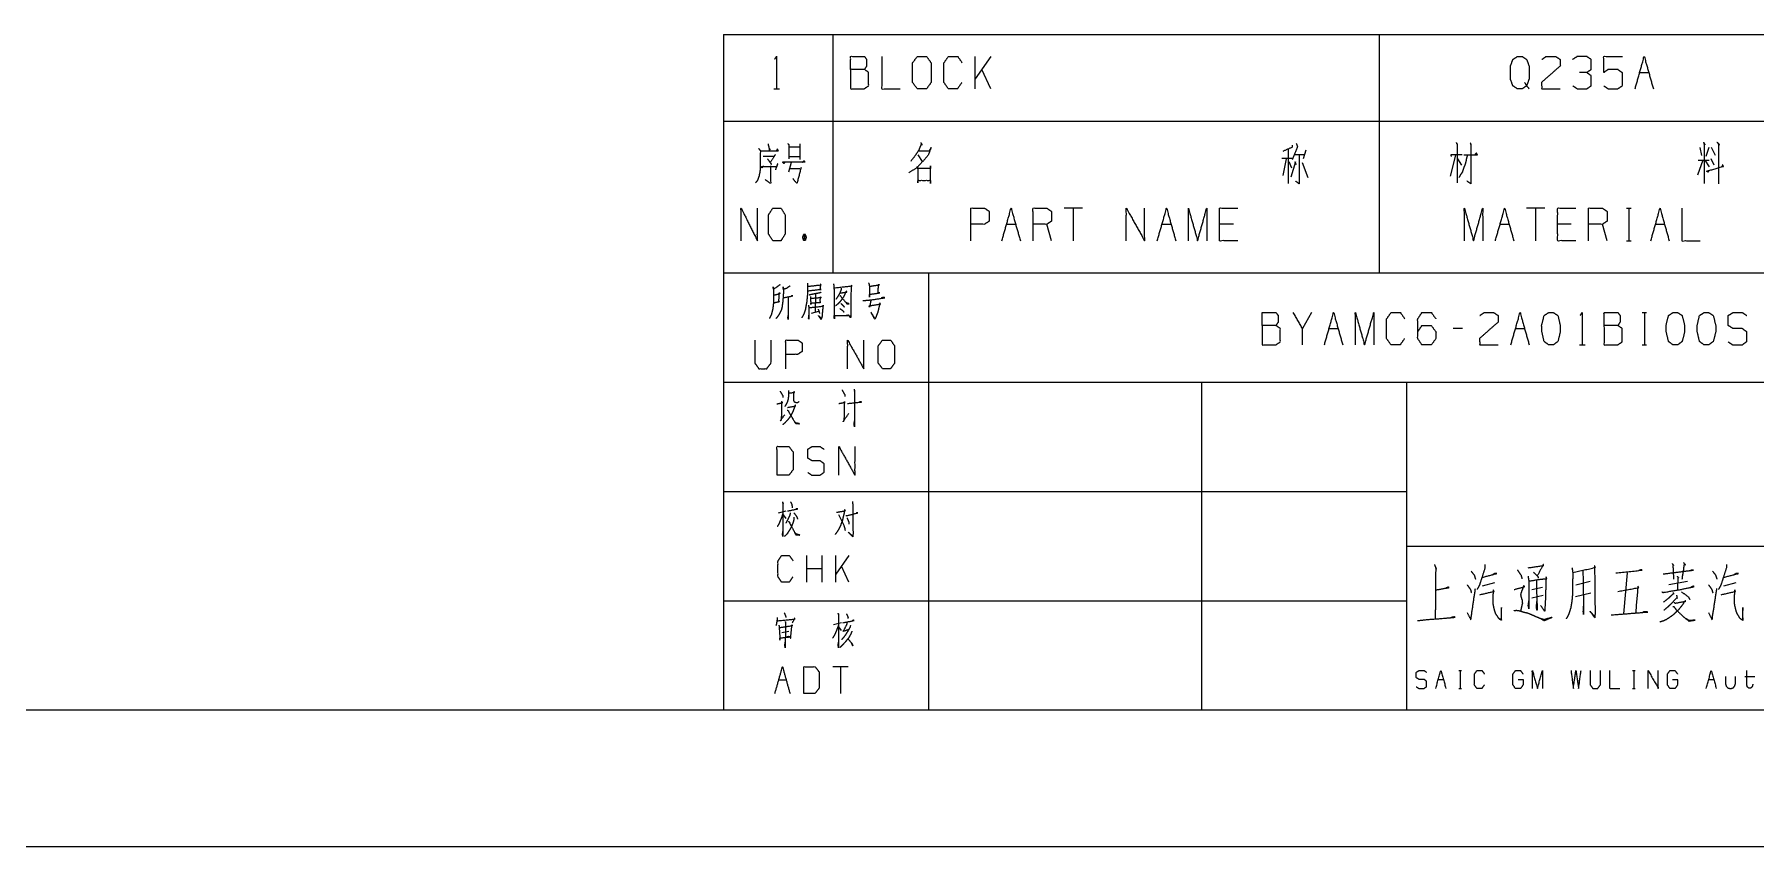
# Paper-space layout 'SHT2' of a CAD drawing. Header units: millimetres. Extents: x 0 to 594, y 0 to 420.
# Drawn here: x 353.5 to 479.6, y 0 to 59.5 of the extents above; entities that cross this region are included whole.
import ezdxf

# ---------------------------------------------------------------- set-up
doc = ezdxf.new("R2010")
doc.units = ezdxf.units.MM
doc.layers.add('101', color=7, linetype='Continuous', true_color=0xffffff)

psp = doc.layouts.new('SHT2')

# ---------------------------------------------------------------- linework, layer by layer
at = {"layer": '101', "color": 72, "linetype": 'Continuous', "lineweight": 18}
for p, q in [((404, 59.46), (404, 53.11)), ((404, 59.46), (412, 59.46)), ((412, 59.46), (452, 59.46)), ((412, 59.46), (412, 53.11)), ((452, 59.46), (482, 59.46)), ((452, 59.46), (452, 53.11)), ((422.41, 55.48), (422.41, 57.85)), ((423.57, 57.85), (422.41, 56.2)), ((423.57, 55.48), (422.9, 56.9)), ((407.67, 55.48), (408.09, 55.48)), ((471.09, 56.68), (471.76, 56.68)), ((404, 53.11), (404, 42)), ((404, 53.11), (412, 53.11)), ((412, 53.11), (412, 42)), ((412, 53.11), (452, 53.11)), ((452, 53.11), (452, 42)), ((452, 53.11), (482, 53.11)), ((408.76, 51.23), (409.58, 51.23)), ((408.76, 50.53), (409.58, 50.53)), ((409.59, 51.45), (409.59, 50.3)), ((418.23, 50.65), (418.55, 50.17)), ((445.35, 51.08), (445.35, 48.55)), ((445.78, 50.68), (446.56, 50.68)), ((446.63, 50.98), (446.45, 50.35)), ((457.6, 50.62), (457.21, 49.08)), ((475.49, 51.18), (475.62, 50.6)), ((476.15, 51.18), (475.94, 50.53)), ((476.33, 51.2), (476.61, 50.62)), ((408.95, 50.08), (408.76, 49.38)), ((408.81, 49.65), (409.59, 49.65)), ((444.88, 50.4), (445.64, 50.4)), ((445.21, 50.35), (444.95, 49.13)), ((445.39, 50.17), (445.6, 49.7)), ((445.87, 50.13), (445.55, 49)), ((445.8, 50.17), (445.94, 49.95)), ((446.38, 50.08), (446.79, 48.98)), ((457.74, 50.35), (458.04, 49.9)), ((475.72, 50.25), (475.32, 49.17)), ((475.37, 50.25), (476.18, 50.25)), ((475.87, 50.25), (476.18, 49.77)), ((476.31, 50.38), (476.52, 49.92)), ((430.28, 46.74), (428.94, 46.74)), ((429.61, 46.74), (429.61, 44.36)), ((464.14, 46.74), (462.8, 46.74)), ((463.47, 46.74), (463.47, 44.36)), ((470.12, 46.74), (470.46, 46.74)), ((470.3, 46.74), (470.3, 44.36)), ((424.72, 45.56), (425.39, 45.56)), ((428, 44.36), (427.67, 45.56)), ((436.1, 45.56), (436.77, 45.56)), ((441.33, 45.56), (440.32, 45.56)), ((460.86, 45.56), (461.53, 45.56)), ((466.08, 45.56), (465.08, 45.56)), ((468.7, 44.36), (468.36, 45.56)), ((472.24, 45.56), (472.91, 45.56)), ((409.85, 44.81), (409.99, 44.39)), ((470.12, 44.36), (470.46, 44.36)), ((404, 42), (412, 42)), ((412, 42), (452, 42)), ((452, 42), (482, 42)), ((410.72, 40.45), (410.71, 39.15)), ((410.43, 39.06), (410.97, 39.21)), ((447.06, 39.1), (446.39, 37.93)), ((471.26, 39.1), (471.59, 39.1)), ((471.43, 39.1), (471.43, 36.73)), ((448.33, 37.93), (449, 37.93)), ((458.11, 37.93), (457.44, 37.93)), ((461.99, 37.93), (462.66, 37.93)), ((466.67, 36.73), (467.09, 36.73)), ((471.26, 36.73), (471.59, 36.73)), ((408.55, 24.55), (407.99, 24.41)), ((408.36, 24.3), (408.56, 24.03)), ((410.1, 19.35), (410.1, 21.31)), ((411.21, 20.34), (410.1, 20.34)), ((411.21, 19.35), (411.21, 21.31)), ((412.22, 19.35), (412.22, 21.31)), ((413.18, 21.31), (412.22, 19.95)), ((413.18, 19.35), (412.63, 20.53)), ((459.57, 19.1), (460.47, 19.34)), ((463.18, 18.82), (463.96, 18.99)), ((467.47, 19.41), (466.42, 19.13)), ((470.18, 20.03), (469.91, 17.03)), ((473.22, 19.2), (474.59, 19.44)), ((477.25, 19.1), (478.15, 19.34)), ((463.18, 18.2), (464.01, 18.41)), ((466.4, 18.3), (467.52, 18.58)), ((408.25, 15.68), (408.78, 15.77)), ((412.62, 16.37), (412.05, 16.24)), ((412.42, 16.08), (412.61, 15.83)), ((413.11, 13.17), (412, 13.17)), ((412.55, 13.17), (412.55, 11.2)), ((457.84, 12.89), (458.03, 12.89)), ((457.94, 12.89), (457.94, 11.58)), ((470.57, 12.89), (470.76, 12.89)), ((470.67, 12.89), (470.67, 11.58)), ((408.03, 12.2), (408.59, 12.2)), ((456.34, 12.24), (456.71, 12.24)), ((457.84, 11.58), (458.03, 11.58)), ((470.57, 11.58), (470.76, 11.58)), ((476.14, 12.24), (476.51, 12.24)), ((478.78, 12.45), (479.52, 12.45))]:
    psp.add_line(p, q, dxfattribs=at)
at = {"layer": '101', "color": 133, "linetype": 'Continuous', "lineweight": 18}
for p, q in [((404, 42), (584, 42)), ((404, 42), (404, 10)), ((419, 42), (419, 10)), ((404, 34), (584, 34)), ((439, 34), (439, 10)), ((454, 34), (454, 10)), ((404, 26), (454, 26)), ((454, 22), (563, 22)), ((404, 18), (454, 18)), ((25, 10), (584, 10)), ((404, 10), (584, 10)), ((0, 0), (594, 0))]:
    psp.add_line(p, q, dxfattribs=at)
at = {"layer": '101', "color": 72, "linetype": 'Continuous', "lineweight": 18}
for points, knots in [([(407.74, 57.65), (407.88, 57.85), (407.88, 55.48)], [0, 0, 0.093486, 1, 1]), ([(413.3, 56.9), (413.3, 57.85), (414.31, 57.85), (414.47, 57.63), (414.47, 57.15), (414.31, 56.9), (413.3, 56.9), (413.3, 55.48), (414.29, 55.48), (414.62, 55.7), (414.62, 56.68), (414.31, 56.9)], [0, 0, 0.115916, 0.238846, 0.272469, 0.330427, 0.366583, 0.489513, 0.663387, 0.784164, 0.833486, 0.952452, 1, 1]), ([(415.58, 57.85), (415.58, 55.48), (416.92, 55.48)], [0, 0, 0.638733, 1, 1]), ([(418.19, 55.48), (418.86, 55.48), (419.2, 55.95), (419.2, 57.38), (418.86, 57.85), (418.19, 57.85), (417.83, 57.38), (417.83, 55.95), (418.19, 55.48)], [0, 0, 0.10268, 0.191619, 0.409477, 0.498415, 0.601096, 0.691619, 0.909477, 1, 1]), ([(421.45, 55.95), (421.12, 55.48), (420.46, 55.48), (420.13, 55.95), (420.13, 57.38), (420.46, 57.85), (421.14, 57.85), (421.47, 57.38)], [0, 0, 0.114567, 0.243365, 0.357937, 0.638586, 0.753158, 0.885433, 1, 1]), ([(462.65, 55.95), (462.81, 55.7), (462.48, 55.48), (462.14, 55.48), (461.8, 55.7), (461.63, 56.18), (461.63, 57.15), (461.8, 57.63), (462.14, 57.85), (462.48, 57.85), (462.81, 57.63), (462.99, 57.15), (462.99, 56.2), (462.81, 55.7), (462.99, 55.48)], [0, 0, 0.043279, 0.102317, 0.15137, 0.210409, 0.284431, 0.426833, 0.500855, 0.559893, 0.608946, 0.667985, 0.742007, 0.880758, 0.958212, 1, 1]), ([(463.92, 57.63), (464.24, 57.85), (464.93, 57.85), (465.27, 57.63), (465.27, 57.15), (463.9, 55.95), (463.92, 55.48), (465.27, 55.48)], [0, 0, 0.069694, 0.192978, 0.265273, 0.350226, 0.674741, 0.759753, 1, 1]), ([(467.21, 56.68), (467.54, 56.9), (467.54, 57.63), (467.21, 57.85), (466.52, 57.85), (466.18, 57.63)], [0, 0, 0.153882, 0.429856, 0.583738, 0.846131, 1, 1]), ([(468.46, 55.7), (468.79, 55.48), (469.48, 55.48), (469.82, 55.7), (469.82, 56.65), (469.48, 56.9), (468.79, 56.9), (468.46, 56.68), (468.46, 57.85), (469.82, 57.85)], [0, 0, 0.062227, 0.168343, 0.230571, 0.376816, 0.441265, 0.547381, 0.609609, 0.790491, 1, 1]), ([(470.75, 55.48), (471.42, 57.85), (472.09, 55.48)], [0, 0, 0.499999, 1, 1]), ([(466.2, 55.7), (466.52, 55.48), (467.21, 55.48), (467.54, 55.7), (467.54, 56.43), (467.21, 56.68), (466.69, 56.68)], [0, 0, 0.124113, 0.34368, 0.472446, 0.703377, 0.83674, 1, 1]), ([(406.56, 51.12), (406.69, 50.95), (406.66, 49.45), (406.59, 49.08), (406.48, 48.78), (406.34, 48.6)], [0, 0, 0.081566, 0.649825, 0.793834, 0.914837, 1, 1]), ([(406.7, 50.95), (408.01, 50.95), (407.93, 51.08), (407.85, 50.9)], [0, 0, 0.793274, 0.883167, 1, 1]), ([(406.89, 50.55), (407.71, 50.55), (407.8, 50.68), (407.41, 50.08), (407.5, 49.95), (407.22, 50.35)], [0, 0, 0.349361, 0.416368, 0.723324, 0.79033, 1, 1]), ([(407.25, 51.45), (407.36, 51), (407.39, 51.08), (407.35, 50.9)], [0, 0, 0.638263, 0.750289, 1, 1]), ([(408.7, 51.47), (408.78, 51.38), (408.78, 50.35)], [0, 0, 0.110327, 1, 1]), ([(418.32, 50.95), (419.08, 50.95), (419.2, 51.18), (418.97, 50.6), (418.55, 50.13), (418.14, 49.7), (417.56, 49.33)], [0, 0, 0.213825, 0.286067, 0.460277, 0.639448, 0.804909, 1, 1]), ([(418.43, 51.55), (418.53, 51.38), (418.48, 51.45), (418.28, 50.98), (418.05, 50.62), (417.7, 50.17)], [0, 0, 0.113638, 0.164642, 0.449679, 0.682199, 1, 1]), ([(445.64, 51.35), (445.64, 51.2), (444.95, 50.9)], [0, 0, 0.16634, 1, 1]), ([(445.94, 51.47), (446.03, 51.23), (445.64, 50.28)], [0, 0, 0.205285, 1, 1]), ([(446.15, 50.68), (446.15, 48.53), (445.87, 48.73)], [0, 0, 0.861245, 1, 1]), ([(457.3, 50.53), (457.28, 50.68), (458.1, 50.68)], [0, 0, 0.156662, 1, 1]), ([(457.64, 51.55), (457.71, 51.45), (457.71, 48.6)], [0, 0, 0.041199, 1, 1]), ([(458.47, 50.62), (458.4, 50.38), (458.36, 50.15), (458.29, 49.9), (458.18, 49.65), (458.1, 49.38), (457.95, 49.17), (457.85, 48.98)], [0, 0, 0.146027, 0.274049, 0.420079, 0.572726, 0.735077, 0.872761, 1, 1]), ([(458.22, 50.65), (459.21, 50.65), (459.12, 50.78), (459.01, 50.65)], [0, 0, 0.757422, 0.874569, 1, 1]), ([(458.68, 51.53), (458.73, 51.38), (458.73, 48.53), (458.43, 48.73)], [0, 0, 0.047211, 0.892897, 1, 1]), ([(475.76, 51.58), (475.87, 51.38), (475.81, 51.45), (475.81, 48.55)], [0, 0, 0.070341, 0.098886, 1, 1]), ([(476.75, 51.58), (476.93, 51.38), (476.86, 51.45), (476.86, 48.53)], [0, 0, 0.081003, 0.112283, 1, 1]), ([(406.91, 49.83), (406.81, 49.7), (406.77, 49.8), (407.91, 49.8), (407.96, 50), (407.79, 49.55)], [0, 0, 0.074523, 0.127162, 0.672611, 0.770466, 1, 1]), ([(407.44, 49.83), (407.44, 48.55), (407.03, 48.83)], [0, 0, 0.721581, 1, 1]), ([(408.46, 50.08), (408.41, 50), (408.32, 50.13), (409.97, 50.13), (409.87, 50.2), (409.76, 50.08)], [0, 0, 0.040637, 0.112445, 0.868407, 0.923638, 1, 1]), ([(409.67, 49.73), (409.37, 48.55), (409.07, 48.9)], [0, 0, 0.725023, 1, 1]), ([(418.16, 49.8), (418.21, 49.73), (418.21, 48.6), (418.21, 48.78), (419.15, 48.78), (419.15, 48.55), (419.15, 49.83), (419.15, 49.65), (418.25, 49.65)], [0, 0, 0.018727, 0.248084, 0.283763, 0.47474, 0.520612, 0.780551, 0.816229, 1, 1]), ([(476.15, 49.5), (476.1, 49.38), (475.99, 49.45), (477.23, 49.8), (477.17, 49.92), (477.1, 49.77)], [0, 0, 0.073276, 0.143365, 0.837238, 0.910514, 1, 1]), ([(405.28, 44.36), (405.28, 46.74), (406.47, 44.36), (406.47, 46.74)], [0, 0, 0.32062, 0.67938, 1, 1]), ([(407.6, 44.36), (408.2, 44.36), (408.5, 44.84), (408.5, 46.26), (408.2, 46.74), (407.6, 46.74), (407.29, 46.26), (407.29, 44.84), (407.6, 44.36)], [0, 0, 0.094595, 0.183572, 0.409673, 0.49865, 0.593245, 0.683572, 0.909673, 1, 1]), ([(422.11, 44.36), (422.11, 46.74), (423.11, 46.74), (423.45, 46.51), (423.45, 45.79), (423.1, 45.56), (422.11, 45.56)], [0, 0, 0.401146, 0.571314, 0.639589, 0.762044, 0.832821, 1, 1]), ([(424.38, 44.36), (425.05, 46.74), (425.73, 44.36)], [0, 0, 0.499999, 1, 1]), ([(426.66, 44.36), (426.66, 46.74), (427.67, 46.74), (428, 46.51), (428, 45.79), (427.67, 45.56), (426.66, 45.56)], [0, 0, 0.400951, 0.571036, 0.639278, 0.761673, 0.829915, 1, 1]), ([(433.49, 44.36), (433.49, 46.74), (434.83, 44.36), (434.83, 46.74)], [0, 0, 0.317574, 0.682426, 1, 1]), ([(435.76, 44.36), (436.44, 46.74), (437.11, 44.36)], [0, 0, 0.499999, 1, 1]), ([(438.04, 44.36), (438.04, 46.74), (438.71, 44.36), (439.38, 46.74), (439.38, 44.36)], [0, 0, 0.245192, 0.500001, 0.754808, 1, 1]), ([(441.66, 44.36), (440.32, 44.36), (440.32, 46.74), (441.66, 46.74)], [0, 0, 0.26539, 0.73461, 1, 1]), ([(458.25, 44.36), (458.25, 46.74), (458.92, 44.36), (459.59, 46.74), (459.59, 44.36)], [0, 0, 0.245192, 0.500001, 0.754808, 1, 1]), ([(460.52, 44.36), (461.2, 46.74), (461.87, 44.36)], [0, 0, 0.499999, 1, 1]), ([(466.42, 44.36), (465.08, 44.36), (465.08, 46.74), (466.42, 46.74)], [0, 0, 0.26539, 0.73461, 1, 1]), ([(467.35, 44.36), (467.35, 46.74), (468.36, 46.74), (468.7, 46.51), (468.7, 45.79), (468.36, 45.56), (467.35, 45.56)], [0, 0, 0.400951, 0.571036, 0.639278, 0.761673, 0.829915, 1, 1]), ([(471.91, 44.36), (472.58, 46.74), (473.25, 44.36)], [0, 0, 0.500001, 1, 1]), ([(474.18, 46.74), (474.18, 44.36), (475.53, 44.36)], [0, 0, 0.638733, 1, 1]), ([(409.85, 44.39), (409.99, 44.39), (410.07, 44.61), (409.99, 44.81), (409.85, 44.81), (409.77, 44.61), (409.85, 44.39), (409.99, 44.81)], [0, 0, 0.086295, 0.231897, 0.363169, 0.449464, 0.580736, 0.726337, 1, 1]), ([(408.13, 41.13), (408.07, 41.09), (407.65, 40.8), (407.62, 40.98), (407.66, 40.8), (407.66, 40.23), (407.65, 39.88), (407.63, 39.63), (407.6, 39.39), (407.55, 39.17), (407.49, 38.95), (407.41, 38.79), (407.35, 38.66)], [0, 0, 0.024368, 0.186804, 0.243943, 0.302151, 0.48502, 0.597665, 0.675193, 0.753197, 0.825096, 0.898188, 0.953343, 1, 1]), ([(407.69, 39.81), (407.73, 39.83), (408.08, 39.9), (408.04, 39.88), (408.08, 40.56), (408.12, 40.47), (407.68, 40.36)], [0, 0, 0.02268, 0.239271, 0.26999, 0.67699, 0.732559, 1, 1]), ([(408.86, 41.05), (408.61, 40.87), (408.38, 40.8), (408.35, 40.98), (408.38, 40.71), (408.37, 40.45), (408.35, 40.16), (408.33, 39.92), (408.3, 39.7), (408.27, 39.46), (408.22, 39.28), (408.15, 39.15), (408.07, 38.99), (407.99, 38.86), (407.91, 38.75), (407.83, 38.66)], [0, 0, 0.096324, 0.172942, 0.229419, 0.313419, 0.396987, 0.487496, 0.564127, 0.634338, 0.711439, 0.768977, 0.81739, 0.871907, 0.92032, 0.962889, 1, 1]), ([(408.37, 40.18), (409.07, 40.32), (409.02, 40.34), (408.94, 40.3)], [0, 0, 0.834802, 0.895274, 1, 1]), ([(410.13, 41.24), (410.14, 41.05), (410.14, 40.69), (410.13, 40.36), (410.11, 40.14), (410.08, 39.85), (410.03, 39.61), (409.99, 39.35), (409.93, 39.15), (409.85, 38.95), (409.72, 38.71)], [0, 0, 0.076502, 0.212087, 0.339339, 0.424292, 0.535104, 0.630036, 0.733299, 0.813246, 0.895184, 1, 1]), ([(410.18, 41.02), (411.14, 41.13), (411.1, 41.18), (411.05, 40.78), (411.13, 40.78), (410.16, 40.67)], [0, 0, 0.391072, 0.416916, 0.577577, 0.608912, 1, 1]), ([(411.13, 40.58), (411.08, 40.54), (410.69, 40.47), (410.47, 40.43), (410.27, 40.38)], [0, 0, 0.072258, 0.516577, 0.766872, 1, 1]), ([(412.05, 41.2), (412.08, 40.91), (412.11, 38.64), (412.09, 38.88), (413.2, 38.88), (413.13, 38.9), (412.97, 38.88)], [0, 0, 0.069512, 0.617085, 0.67568, 0.942516, 0.962044, 1, 1]), ([(412.09, 40.91), (413.41, 41.05), (413.36, 41.11), (413.33, 40.91), (413.31, 38.93), (413.3, 38.71), (413.19, 38.88)], [0, 0, 0.328133, 0.348331, 0.398412, 0.893174, 0.948283, 1, 1]), ([(412.53, 40.56), (412.59, 40.54), (413.03, 40.6), (412.98, 40.67), (412.78, 40.25), (412.63, 40.03), (412.49, 39.85), (412.34, 39.7), (412.19, 39.59)], [0, 0, 0.033928, 0.260452, 0.302022, 0.540802, 0.679358, 0.795013, 0.902032, 1, 1]), ([(412.61, 40.89), (412.61, 40.78), (412.47, 40.45), (412.3, 40.18), (412.22, 40.07)], [0, 0, 0.119857, 0.510428, 0.853217, 1, 1]), ([(414.62, 41.27), (414.69, 41), (414.69, 40.23), (414.69, 40.43), (415.43, 40.54), (415.31, 40.54), (415.34, 41.09), (415.36, 41.18), (415.39, 41.11), (415.28, 41.09), (414.69, 41)], [0, 0, 0.076614, 0.294118, 0.350047, 0.563215, 0.598354, 0.753962, 0.779204, 0.799818, 0.831203, 1, 1]), ([(408.72, 40.23), (408.72, 38.6), (408.71, 38.71), (408.72, 38.88)], [0, 0, 0.849782, 0.907773, 1, 1]), ([(410.22, 39.63), (410.24, 39.43), (410.25, 38.93), (410.24, 38.6), (410.22, 38.68), (410.25, 38.9)], [0, 0, 0.14747, 0.523363, 0.768669, 0.835021, 1, 1]), ([(410.25, 39.46), (411.31, 39.57), (411.28, 39.63), (411.27, 39.52), (411.22, 39.01), (411.21, 38.82), (411.14, 38.6), (410.94, 38.88), (411.16, 38.66)], [0, 0, 0.374079, 0.399745, 0.438827, 0.617585, 0.687453, 0.767884, 0.891101, 1, 1]), ([(410.35, 40.27), (410.36, 40.12), (410.39, 39.68), (410.38, 39.79), (411.11, 39.85), (411.05, 39.85), (411.1, 40.25), (411.13, 40.18), (410.36, 40.12)], [0, 0, 0.056493, 0.217483, 0.258029, 0.52592, 0.548622, 0.694151, 0.720787, 1, 1]), ([(410.92, 39.35), (410.99, 39.17), (411.02, 39.04)], [0, 0, 0.579206, 1, 1]), ([(412.5, 40.32), (412.55, 40.32), (413.03, 39.74), (413.2, 39.74), (413.03, 39.79), (412.95, 39.83)], [0, 0, 0.037884, 0.645153, 0.784051, 0.927467, 1, 1]), ([(412.52, 39.39), (412.72, 39.24), (412.81, 39.13)], [0, 0, 0.637927, 1, 1]), ([(412.58, 39.77), (412.75, 39.61), (412.83, 39.5)], [0, 0, 0.630803, 1, 1]), ([(414.2, 39.99), (414.4, 39.99), (414.81, 40.03), (415.81, 40.18), (415.7, 40.21), (415.54, 40.16)], [0, 0, 0.107045, 0.322378, 0.855631, 0.914429, 1, 1]), ([(414.79, 40.03), (414.69, 39.5), (414.65, 39.59), (415.48, 39.72), (415.43, 39.81), (415.43, 39.72), (415.34, 39.35), (415.28, 39.1), (415.2, 38.9), (415.14, 38.75), (415.09, 38.64), (415.06, 38.62), (414.78, 39.13), (415.08, 38.66)], [0, 0, 0.136369, 0.159977, 0.371155, 0.396351, 0.41861, 0.516112, 0.579318, 0.633127, 0.675138, 0.705363, 0.714999, 0.861277, 1, 1]), ([(443.44, 38.15), (443.44, 39.1), (444.45, 39.1), (444.61, 38.88), (444.61, 38.4), (444.45, 38.15), (443.44, 38.15), (443.44, 36.73), (444.43, 36.73), (444.77, 36.95), (444.77, 37.93), (444.45, 38.15)], [0, 0, 0.115918, 0.238845, 0.272468, 0.330427, 0.366583, 0.48951, 0.663387, 0.78416, 0.833483, 0.952452, 1, 1]), ([(446.39, 36.73), (446.39, 37.93), (445.72, 39.1)], [0, 0, 0.469957, 1, 1]), ([(448, 36.73), (448.67, 39.1), (449.34, 36.73)], [0, 0, 0.499999, 1, 1]), ([(450.27, 36.73), (450.27, 39.1), (450.94, 36.73), (451.62, 39.1), (451.62, 36.73)], [0, 0, 0.245192, 0.500001, 0.754808, 1, 1]), ([(453.87, 37.2), (453.54, 36.73), (452.88, 36.73), (452.55, 37.2), (452.55, 38.63), (452.88, 39.1), (453.56, 39.1), (453.89, 38.63)], [0, 0, 0.114567, 0.243366, 0.357933, 0.638582, 0.75315, 0.885433, 1, 1]), ([(454.83, 37.68), (455.14, 38.15), (455.83, 38.15), (456.17, 37.68), (456.17, 37.2), (455.83, 36.73), (455.14, 36.73), (454.83, 37.2), (454.83, 38.63), (455.14, 39.1), (455.83, 39.1), (456.17, 38.63)], [0, 0, 0.076961, 0.169758, 0.248073, 0.312018, 0.390333, 0.483131, 0.560092, 0.751927, 0.828888, 0.921685, 1, 1]), ([(459.38, 38.88), (459.7, 39.1), (460.39, 39.1), (460.72, 38.88), (460.72, 38.4), (459.36, 37.2), (459.38, 36.73), (460.72, 36.73)], [0, 0, 0.069688, 0.192979, 0.265274, 0.350227, 0.674742, 0.759753, 1, 1]), ([(461.65, 36.73), (462.33, 39.1), (463, 36.73)], [0, 0, 0.500001, 1, 1]), ([(464.76, 36.73), (465.1, 36.98), (465.27, 37.68), (465.27, 38.15), (465.1, 38.88), (464.76, 39.1), (464.43, 39.1), (464.09, 38.88), (463.91, 38.15), (463.93, 37.68), (464.09, 36.98), (464.43, 36.73), (464.76, 36.73)], [0, 0, 0.06753, 0.183975, 0.260587, 0.380945, 0.446147, 0.50031, 0.565507, 0.685867, 0.762532, 0.878313, 0.945837, 1, 1]), ([(466.74, 38.9), (466.88, 39.1), (466.88, 36.73)], [0, 0, 0.093486, 1, 1]), ([(468.48, 38.15), (468.48, 39.1), (469.49, 39.1), (469.65, 38.88), (469.65, 38.4), (469.49, 38.15), (468.48, 38.15), (468.48, 36.73), (469.47, 36.73), (469.81, 36.95), (469.81, 37.93), (469.49, 38.15)], [0, 0, 0.115916, 0.238846, 0.272469, 0.330427, 0.366583, 0.489514, 0.663388, 0.784159, 0.833486, 0.952452, 1, 1]), ([(473.87, 36.73), (474.2, 36.98), (474.38, 37.68), (474.38, 38.15), (474.2, 38.88), (473.87, 39.1), (473.53, 39.1), (473.2, 38.88), (473.02, 38.15), (473.04, 37.68), (473.2, 36.98), (473.53, 36.73), (473.87, 36.73)], [0, 0, 0.067524, 0.183969, 0.260581, 0.380939, 0.446136, 0.500306, 0.565502, 0.68586, 0.762525, 0.878306, 0.94583, 1, 1]), ([(476.14, 36.73), (476.48, 36.98), (476.66, 37.68), (476.66, 38.15), (476.48, 38.88), (476.14, 39.1), (475.81, 39.1), (475.47, 38.88), (475.3, 38.15), (475.31, 37.68), (475.47, 36.98), (475.81, 36.73), (476.14, 36.73)], [0, 0, 0.06753, 0.183975, 0.260587, 0.380945, 0.446147, 0.50031, 0.565507, 0.685867, 0.762532, 0.878313, 0.945837, 1, 1]), ([(477.57, 36.95), (477.91, 36.73), (478.6, 36.73), (478.93, 36.98), (478.93, 37.68), (478.6, 37.93), (477.93, 37.93), (477.57, 38.15), (477.57, 38.88), (477.93, 39.1), (478.6, 39.1), (478.93, 38.88)], [0, 0, 0.068034, 0.184052, 0.25452, 0.372335, 0.442804, 0.555844, 0.626371, 0.748393, 0.818921, 0.931961, 1, 1]), ([(406.29, 37.08), (406.29, 35.4), (406.57, 34.99), (407.16, 34.99), (407.47, 35.4), (407.47, 37.08)], [0, 0, 0.337152, 0.438596, 0.55778, 0.662848, 1, 1]), ([(408.55, 34.99), (408.55, 37.08), (409.44, 37.08), (409.74, 36.88), (409.74, 36.24), (409.42, 36.04), (408.55, 36.04)], [0, 0, 0.401145, 0.571315, 0.639588, 0.762043, 0.832818, 1, 1]), ([(413.08, 34.99), (413.08, 37.08), (414.26, 34.99), (414.26, 37.08)], [0, 0, 0.317574, 0.682426, 1, 1]), ([(415.63, 34.99), (416.23, 34.99), (416.52, 35.4), (416.52, 36.66), (416.23, 37.08), (415.63, 37.08), (415.32, 36.66), (415.32, 35.4), (415.63, 34.99)], [0, 0, 0.102677, 0.191615, 0.409473, 0.498411, 0.601089, 0.691615, 0.909473, 1, 1]), ([(408.13, 33.34), (408.32, 33.03), (408.35, 32.9)], [0, 0, 0.726446, 1, 1]), ([(408.74, 33.39), (408.75, 33.19), (408.75, 32.97), (408.72, 32.77), (408.67, 32.57), (408.61, 32.44), (408.55, 32.33), (408.47, 32.22)], [0, 0, 0.161542, 0.340479, 0.503495, 0.668951, 0.787649, 0.890431, 1, 1]), ([(408.77, 33.21), (409.19, 33.25), (409.16, 33.32), (409.11, 33.14), (409.11, 32.86), (409.11, 32.7), (409.13, 32.64), (409.16, 32.57), (409.22, 32.55), (409.3, 32.52), (409.41, 32.52), (409.47, 32.55), (409.52, 32.59)], [0, 0, 0.256877, 0.301268, 0.412023, 0.585997, 0.679674, 0.720919, 0.7653, 0.805457, 0.85462, 0.920845, 0.961001, 1, 1]), ([(412.67, 33.43), (412.86, 33.1), (412.89, 32.97)], [0, 0, 0.736537, 1, 1]), ([(413.56, 33.5), (413.58, 33.34), (413.58, 30.76), (413.56, 30.93), (413.58, 31.16)], [0, 0, 0.049515, 0.872925, 0.929447, 1, 1]), ([(407.89, 32.41), (408.32, 32.5), (408.25, 32.59), (408.24, 32.41), (408.22, 31.24), (408.14, 31.16), (408.47, 31.62)], [0, 0, 0.167415, 0.209472, 0.278411, 0.733406, 0.779229, 1, 1]), ([(408.67, 32.15), (409.28, 32.26), (409.24, 32.33), (409.1, 31.93), (409.02, 31.75), (408.94, 31.6), (408.82, 31.4), (408.67, 31.22), (408.53, 31.07), (408.42, 30.96), (408.33, 30.89)], [0, 0, 0.254937, 0.288355, 0.462049, 0.541621, 0.612965, 0.709675, 0.802668, 0.888738, 0.952739, 1, 1]), ([(408.66, 31.95), (408.69, 31.95), (409.27, 30.98), (409.56, 30.96), (409.27, 31.02), (409.19, 31.11)], [0, 0, 0.016597, 0.617598, 0.775738, 0.937326, 1, 1]), ([(412.44, 32.44), (412.87, 32.52), (412.84, 32.57), (412.81, 31.2), (412.75, 31.11), (413.17, 31.73)], [0, 0, 0.163602, 0.183442, 0.685811, 0.72549, 1, 1]), ([(413.08, 32.44), (414.09, 32.55), (414.03, 32.57), (413.9, 32.52)], [0, 0, 0.837057, 0.891361, 1, 1]), ([(407.91, 27.19), (408.78, 27.19), (409.1, 27.61), (409.1, 28.87), (408.78, 29.29), (407.91, 29.29), (407.91, 27.19)], [0, 0, 0.142136, 0.227161, 0.43179, 0.516816, 0.658952, 1, 1]), ([(410.16, 27.39), (410.45, 27.19), (411.06, 27.19), (411.36, 27.41), (411.36, 28.03), (411.06, 28.25), (410.47, 28.25), (410.16, 28.45), (410.16, 29.09), (410.47, 29.29), (411.06, 29.29), (411.36, 29.09)], [0, 0, 0.068038, 0.184052, 0.254519, 0.372334, 0.442801, 0.555845, 0.62637, 0.748392, 0.818918, 0.931961, 1, 1]), ([(412.44, 27.19), (412.44, 29.29), (413.62, 27.19), (413.62, 29.29)], [0, 0, 0.317574, 0.682426, 1, 1]), ([(408.3, 25.24), (408.37, 25.11), (408.34, 25.15), (408.34, 22.71), (408.31, 22.85), (408.34, 23.06)], [0, 0, 0.048148, 0.065088, 0.880815, 0.930183, 1, 1]), ([(408.9, 25.24), (408.99, 25.05), (409.01, 24.92), (409.01, 24.8)], [0, 0, 0.449927, 0.72868, 1, 1]), ([(413.43, 25.26), (413.46, 25.03), (413.46, 23.46), (413.48, 22.94), (413.46, 22.73), (413.45, 22.69), (413.13, 23.02), (413.45, 22.73)], [0, 0, 0.066217, 0.519982, 0.669307, 0.729162, 0.741827, 0.875056, 1, 1]), ([(408.34, 24.41), (408.25, 24.12), (408.15, 23.87), (408.05, 23.64), (407.93, 23.43)], [0, 0, 0.285938, 0.539663, 0.775435, 1, 1]), ([(409.13, 24.12), (409.15, 23.95), (409.06, 23.66), (408.97, 23.43), (408.87, 23.25), (408.69, 22.96), (408.59, 22.83), (408.46, 22.71)], [0, 0, 0.103476, 0.291956, 0.443857, 0.576191, 0.787108, 0.887318, 1, 1]), ([(408.87, 24.43), (408.85, 24.26), (408.71, 23.97), (408.6, 23.77), (408.55, 23.68)], [0, 0, 0.201933, 0.596286, 0.876829, 1, 1]), ([(408.68, 24.57), (409.42, 24.72), (409.37, 24.74), (409.29, 24.7)], [0, 0, 0.838754, 0.907252, 1, 1]), ([(409.15, 24.43), (409.32, 24.2), (409.37, 24.1), (409.42, 23.97)], [0, 0, 0.535198, 0.744447, 1, 1]), ([(412.26, 24.47), (412.91, 24.59), (412.86, 24.66), (412.82, 24.41), (412.76, 24.16), (412.7, 23.89), (412.58, 23.56), (412.45, 23.29), (412.44, 23.25), (412.32, 23.06), (412.17, 22.85)], [0, 0, 0.244423, 0.272769, 0.366786, 0.461903, 0.564545, 0.695473, 0.80714, 0.823505, 0.905514, 1, 1]), ([(412.41, 24.32), (412.8, 23.52), (412.88, 23.29), (412.89, 23.14)], [0, 0, 0.700218, 0.886543, 1, 1]), ([(412.94, 24.24), (412.98, 24.22), (413.83, 24.43), (413.77, 24.45), (413.71, 24.41)], [0, 0, 0.045962, 0.873312, 0.932107, 1, 1]), ([(413.04, 24.06), (413.17, 23.75), (413.18, 23.6)], [0, 0, 0.698422, 1, 1]), ([(408.74, 23.83), (408.78, 23.79), (409.29, 22.83), (409.57, 22.81), (409.31, 22.88), (409.23, 22.96)], [0, 0, 0.033497, 0.633662, 0.788434, 0.938664, 1, 1]), ([(409.07, 19.74), (408.8, 19.35), (408.25, 19.35), (407.98, 19.74), (407.98, 20.92), (408.25, 21.31), (408.81, 21.31), (409.09, 20.92)], [0, 0, 0.114566, 0.243371, 0.357937, 0.638582, 0.753148, 0.885434, 1, 1]), ([(456.06, 20.65), (456.2, 20.3), (456.16, 20.41), (456.13, 19.68), (456.13, 17.65), (456.11, 16.68)], [0, 0, 0.088891, 0.116032, 0.287979, 0.770794, 1, 1]), ([(459.76, 20.65), (459.76, 20.41), (459.52, 19.65), (459.35, 19.13), (459.18, 18.82)], [0, 0, 0.124612, 0.535976, 0.81716, 1, 1]), ([(462.13, 20.27), (462.4, 19.86), (462.47, 19.61)], [0, 0, 0.661595, 1, 1]), ([(462.93, 20.41), (464.06, 20.58), (464.03, 20.65), (463.59, 19.82), (463.3, 20.1), (463.62, 19.79), (463.67, 19.65)], [0, 0, 0.36175, 0.385071, 0.68373, 0.811932, 0.953357, 1, 1]), ([(466.13, 20.41), (466.2, 19.99), (466.18, 19.58), (466.18, 18.86), (466.15, 18.2), (466.1, 17.82), (466.03, 17.44), (465.91, 17.06), (465.81, 16.85), (465.71, 16.68)], [0, 0, 0.110336, 0.219176, 0.409317, 0.581468, 0.681885, 0.783317, 0.887931, 0.947989, 1, 1]), ([(466.2, 20.06), (467.84, 20.44), (467.79, 20.55), (467.79, 20.03), (467.81, 18.61), (467.81, 17.79), (467.84, 17.27), (467.81, 16.92), (467.81, 16.75), (467.45, 17.23), (467.79, 16.85)], [0, 0, 0.250208, 0.267273, 0.344452, 0.555438, 0.678924, 0.756189, 0.80777, 0.833496, 0.923863, 1, 1]), ([(466.93, 20.2), (466.98, 17.48), (466.98, 16.99), (466.96, 17.2), (466.98, 17.61)], [0, 0, 0.711345, 0.837386, 0.891777, 1, 1]), ([(469.35, 20.03), (471.27, 20.24), (471.18, 20.27), (471.01, 20.2)], [0, 0, 0.870761, 0.917258, 1, 1]), ([(472.81, 19.96), (475.01, 20.24), (474.88, 20.24), (474.74, 20.17)], [0, 0, 0.886328, 0.935184, 1, 1]), ([(473.47, 20.72), (473.57, 20.58), (473.52, 20.58), (473.57, 19.58)], [0, 0, 0.138588, 0.178591, 1, 1]), ([(474.3, 20.79), (474.44, 20.62), (474.35, 20.68), (474.18, 19.55)], [0, 0, 0.151118, 0.230947, 1, 1]), ([(477.44, 20.65), (477.44, 20.41), (477.2, 19.65), (477.03, 19.13), (476.86, 18.82)], [0, 0, 0.124612, 0.535976, 0.81716, 1, 1]), ([(456.16, 18.79), (457.13, 18.96), (457.06, 18.99), (456.89, 18.92)], [0, 0, 0.788942, 0.853361, 1, 1]), ([(458.45, 19.17), (458.67, 18.86), (458.72, 18.75), (458.76, 18.58)], [0, 0, 0.564222, 0.733996, 1, 1]), ([(458.74, 20.17), (458.96, 19.89), (459.01, 19.75), (459.06, 19.58)], [0, 0, 0.519937, 0.735718, 1, 1]), ([(459.59, 19.72), (460.64, 19.99), (460.47, 19.99), (460.3, 19.89)], [0, 0, 0.745418, 0.86277, 1, 1]), ([(461.89, 18.82), (462.67, 19.03), (462.59, 19.1), (462.52, 18.89), (462.4, 18.58), (462.37, 18.44), (462.4, 18.27), (462.47, 18.06), (462.5, 17.82), (462.42, 17.48), (462.37, 17.27)], [0, 0, 0.288074, 0.323953, 0.402274, 0.521276, 0.571267, 0.633415, 0.711736, 0.798325, 0.924134, 1, 1]), ([(462.91, 19.79), (462.98, 19.41), (462.98, 17.41), (462.93, 17.65), (462.98, 17.99)], [0, 0, 0.129595, 0.800554, 0.883167, 1, 1]), ([(462.98, 19.44), (463.86, 19.58), (464.28, 19.61), (464.23, 19.75), (464.2, 18.68), (464.18, 18.03), (464.15, 17.48), (464.13, 17.23), (463.84, 17.65)], [0, 0, 0.198437, 0.291326, 0.324003, 0.562828, 0.709268, 0.832621, 0.88681, 1, 1]), ([(463.54, 19.48), (463.54, 18.61), (463.57, 17.79), (463.57, 17.3), (463.52, 17.54), (463.57, 17.96)], [0, 0, 0.304008, 0.595981, 0.766226, 0.853067, 1, 1]), ([(469.49, 18.68), (471.03, 18.96), (470.96, 19.06), (470.79, 17.1)], [0, 0, 0.426348, 0.460962, 1, 1]), ([(472.71, 18.65), (472.79, 18.61), (472.83, 18.61), (474.08, 18.82), (475.08, 19.03), (475.01, 19.06), (474.83, 18.99)], [0, 0, 0.03022, 0.048442, 0.519508, 0.90099, 0.93121, 1, 1]), ([(473.83, 19.79), (473.93, 19.68), (473.88, 19.65), (473.86, 18.82)], [0, 0, 0.138048, 0.196037, 1, 1]), ([(476.13, 19.17), (476.35, 18.86), (476.39, 18.75), (476.44, 18.58)], [0, 0, 0.564232, 0.734008, 1, 1]), ([(476.42, 20.17), (476.64, 19.89), (476.69, 19.75), (476.74, 19.58)], [0, 0, 0.519919, 0.735708, 1, 1]), ([(477.27, 19.72), (478.32, 19.99), (478.15, 19.99), (477.98, 19.89)], [0, 0, 0.745418, 0.86277, 1, 1]), ([(458.45, 17.13), (458.72, 16.61), (459.06, 18.89)], [0, 0, 0.202024, 1, 1]), ([(459.37, 18.44), (460.42, 18.68), (460.37, 18.79), (460.35, 18.55), (460.33, 18.2), (460.33, 17.96), (460.35, 17.68), (460.45, 17.27), (460.52, 17.06), (460.62, 16.92), (460.72, 16.75), (460.84, 16.65), (460.98, 16.58), (460.96, 17.51), (460.93, 16.65)], [0, 0, 0.198341, 0.219427, 0.264159, 0.327896, 0.372401, 0.423462, 0.501847, 0.542307, 0.573452, 0.609974, 0.639452, 0.669269, 0.84099, 1, 1]), ([(473.61, 17.89), (473.69, 17.82), (474.47, 17.96), (474.42, 17.99), (474.13, 17.58), (473.96, 17.37), (473.76, 17.17), (473.54, 16.96), (473.3, 16.79), (473.03, 16.61), (472.81, 16.51), (472.57, 16.44)], [0, 0, 0.029336, 0.260531, 0.277958, 0.425846, 0.504112, 0.587088, 0.675096, 0.762235, 0.855273, 0.926063, 1, 1]), ([(473.54, 18.61), (473.57, 18.48), (473.52, 18.48), (473.22, 18.2), (472.83, 17.89)], [0, 0, 0.128576, 0.173333, 0.542439, 1, 1]), ([(473.79, 18.41), (473.83, 18.17), (473.79, 18.2), (473.44, 17.82), (473.15, 17.54), (472.86, 17.3)], [0, 0, 0.154139, 0.191519, 0.51091, 0.762599, 1, 1]), ([(474.15, 18.65), (474.64, 18.3), (474.76, 18.1)], [0, 0, 0.713213, 1, 1]), ([(476.13, 17.13), (476.39, 16.61), (476.74, 18.89)], [0, 0, 0.202025, 1, 1]), ([(477.05, 18.44), (478.1, 18.68), (478.05, 18.79), (478.03, 18.55), (478, 18.2), (478, 17.96), (478.03, 17.68), (478.13, 17.27), (478.2, 17.06), (478.3, 16.92), (478.39, 16.75), (478.52, 16.65), (478.66, 16.58), (478.64, 17.51), (478.61, 16.65)], [0, 0, 0.198341, 0.219427, 0.264159, 0.327896, 0.372401, 0.423462, 0.501847, 0.542307, 0.573452, 0.609974, 0.639452, 0.669269, 0.84099, 1, 1]), ([(407.91, 16.76), (407.91, 16.57), (407.86, 16.28), (407.83, 16.18)], [0, 0, 0.316024, 0.817546, 1, 1]), ([(407.91, 16.53), (409.23, 16.66), (409.2, 16.72), (409.03, 16.39)], [0, 0, 0.748921, 0.787785, 1, 1]), ([(408.44, 17.11), (408.53, 16.9), (408.56, 16.76)], [0, 0, 0.603344, 1, 1]), ([(408.5, 16.47), (408.53, 16.43), (408.51, 14.55), (408.48, 14.73), (408.51, 14.96)], [0, 0, 0.021551, 0.822258, 0.902418, 1, 1]), ([(412.36, 17.09), (412.42, 16.99), (412.41, 17.01), (412.41, 14.57), (412.39, 14.75), (412.41, 14.96)], [0, 0, 0.039885, 0.048389, 0.86771, 0.930393, 1, 1]), ([(413.03, 16.41), (413.02, 16.28), (412.77, 15.79), (412.74, 15.77), (413.2, 15.91)], [0, 0, 0.104846, 0.570662, 0.600717, 1, 1]), ([(412.74, 16.39), (413.56, 16.55), (413.5, 16.57), (413.39, 16.51)], [0, 0, 0.811183, 0.871423, 1, 1]), ([(412.99, 17.05), (413.09, 16.84), (413.11, 16.76), (413.09, 16.7)], [0, 0, 0.609645, 0.831589, 1, 1]), ([(454.81, 16.54), (455.4, 16.61), (456.81, 16.72), (457.57, 16.79), (457.5, 16.82), (457.23, 16.75)], [0, 0, 0.188612, 0.642513, 0.885467, 0.911354, 1, 1]), ([(461.86, 17.27), (462.06, 17.3), (462.28, 17.27), (462.59, 17.17), (462.91, 17.1), (463.37, 16.89), (463.79, 16.72), (464.1, 16.54), (464.67, 16.79), (464.1, 16.61), (463.84, 16.68)], [0, 0, 0.051203, 0.108611, 0.194781, 0.278615, 0.40974, 0.525762, 0.619016, 0.776804, 0.92843, 1, 1]), ([(469.01, 16.96), (471.66, 17.17), (471.54, 17.2), (471.32, 17.17)], [0, 0, 0.884284, 0.926312, 1, 1]), ([(473.52, 17.58), (473.59, 17.58), (473.74, 17.37), (474.27, 16.85), (474.69, 16.51), (475.15, 16.58), (474.71, 16.54), (474.52, 16.68)], [0, 0, 0.026517, 0.118384, 0.388536, 0.584008, 0.7538, 0.913391, 1, 1]), ([(408.05, 16.2), (408.07, 16.01), (408.13, 15.1), (408.12, 15.27), (408.85, 15.35), (408.76, 15.37), (408.6, 15.33)], [0, 0, 0.083432, 0.487209, 0.560758, 0.88655, 0.926463, 1, 1]), ([(408.85, 15.35), (408.91, 15.25), (409, 16.24), (409.03, 16.16), (408.1, 16.01)], [0, 0, 0.055629, 0.522281, 0.563367, 1, 1]), ([(412.42, 16.22), (412.29, 15.89), (412.19, 15.64), (412.1, 15.46), (411.98, 15.27)], [0, 0, 0.339096, 0.594725, 0.790666, 1, 1]), ([(413.39, 15.77), (413.34, 15.62), (413.17, 15.29), (412.99, 15.08), (412.8, 14.86), (412.64, 14.69), (412.51, 14.57)], [0, 0, 0.100504, 0.349354, 0.529551, 0.726518, 0.879826, 1, 1]), ([(413.28, 16.18), (413.27, 16.08), (413.09, 15.77), (413.08, 15.75), (412.95, 15.54), (412.8, 15.33), (412.64, 15.15)], [0, 0, 0.084867, 0.374491, 0.395073, 0.594273, 0.800097, 1, 1]), ([(413.11, 15.21), (413.4, 14.86), (413.46, 14.69), (413.37, 14.9)], [0, 0, 0.533337, 0.737997, 1, 1]), ([(409.87, 11.2), (410.69, 11.2), (410.99, 11.6), (410.99, 12.78), (410.69, 13.17), (409.87, 13.17), (409.87, 11.2)], [0, 0, 0.142134, 0.22716, 0.43179, 0.516816, 0.65895, 1, 1]), ([(454.73, 11.7), (454.92, 11.58), (455.3, 11.58), (455.48, 11.71), (455.48, 12.1), (455.3, 12.24), (454.93, 12.24), (454.73, 12.36), (454.73, 12.76), (454.93, 12.89), (455.3, 12.89), (455.48, 12.76)], [0, 0, 0.068036, 0.184054, 0.254519, 0.372335, 0.4428, 0.555844, 0.62637, 0.748394, 0.818921, 0.931965, 1, 1]), ([(459.72, 11.84), (459.53, 11.58), (459.17, 11.58), (458.98, 11.84), (458.98, 12.63), (459.17, 12.89), (459.54, 12.89), (459.72, 12.63)], [0, 0, 0.114569, 0.243366, 0.357935, 0.638584, 0.753153, 0.885431, 1, 1]), ([(462.18, 12.24), (462.55, 12.24), (462.55, 11.84), (462.37, 11.58), (461.99, 11.58), (461.8, 11.84), (461.8, 12.63), (462, 12.89), (462.36, 12.89), (462.54, 12.63)], [0, 0, 0.103293, 0.214793, 0.304257, 0.410269, 0.499739, 0.718893, 0.809961, 0.910536, 1, 1]), ([(463.23, 11.58), (463.23, 12.89), (463.6, 11.58), (463.97, 12.89), (463.97, 11.58)], [0, 0, 0.245192, 0.5, 0.754808, 1, 1]), ([(466.06, 12.89), (466.23, 11.58), (466.42, 12.89), (466.61, 11.58), (466.8, 12.89)], [0, 0, 0.249745, 0.499742, 0.750004, 1, 1]), ([(467.47, 12.89), (467.47, 11.84), (467.65, 11.58), (468.02, 11.58), (468.21, 11.84), (468.21, 12.89)], [0, 0, 0.337152, 0.438599, 0.557781, 0.662848, 1, 1]), ([(468.88, 12.89), (468.88, 11.58), (469.63, 11.58)], [0, 0, 0.638735, 1, 1]), ([(471.71, 11.58), (471.71, 12.89), (472.45, 11.58), (472.45, 12.89)], [0, 0, 0.317574, 0.682426, 1, 1]), ([(473.5, 12.24), (473.87, 12.24), (473.87, 11.84), (473.68, 11.58), (473.3, 11.58), (473.12, 11.84), (473.12, 12.63), (473.31, 12.89), (473.67, 12.89), (473.86, 12.63)], [0, 0, 0.103295, 0.214796, 0.304261, 0.410274, 0.49974, 0.718896, 0.809958, 0.910535, 1, 1]), ([(479.38, 11.89), (479.33, 11.7), (479.22, 11.59), (479.09, 11.59), (478.97, 11.7), (478.93, 11.89), (478.93, 12.9)], [0, 0, 0.107406, 0.190396, 0.26402, 0.350759, 0.456999, 1, 1]), ([(477.37, 12.45), (477.37, 11.92), (477.43, 11.74), (477.54, 11.62), (477.67, 11.58), (477.8, 11.58), (477.94, 11.62), (478.04, 11.74), (478.1, 11.92), (478.1, 12.45)], [0, 0, 0.242013, 0.329103, 0.404869, 0.470739, 0.529274, 0.595143, 0.670897, 0.757987, 1, 1])]:
    psp.add_open_spline(points, degree=1, knots=knots, dxfattribs=at)
for points in [[(407.75, 11.2), (408.31, 13.17), (408.86, 11.2)], [(456.15, 11.58), (456.53, 12.89), (456.9, 11.58)], [(475.96, 11.58), (476.33, 12.89), (476.7, 11.58)]]:
    psp.add_open_spline(points, degree=1, dxfattribs=at)

doc.saveas('drawing.dxf')
